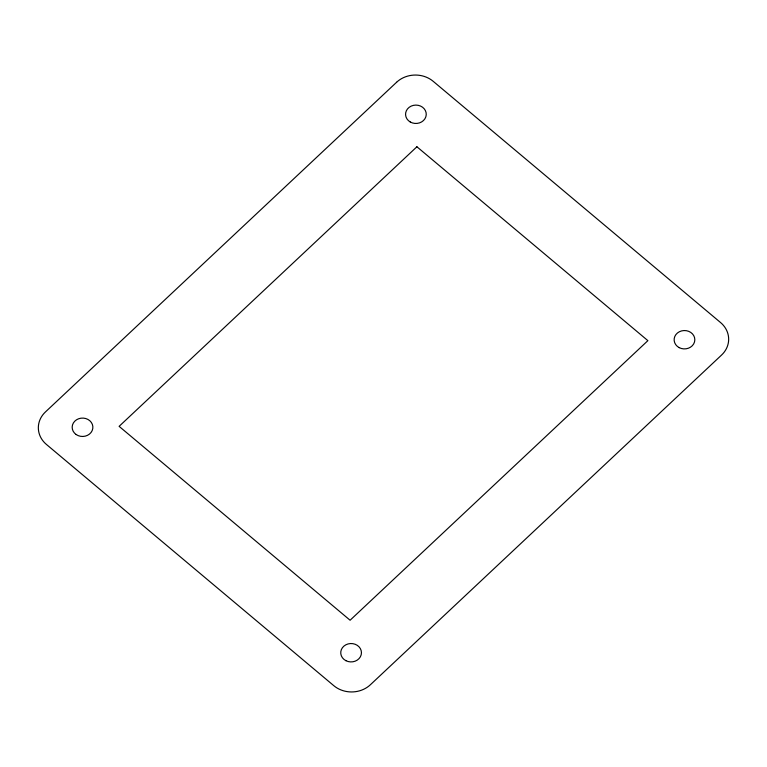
<?xml version="1.0" encoding="UTF-8"?>
<svg xmlns="http://www.w3.org/2000/svg" width="767" height="767" viewBox="0 0 767 767"><rect width="100%" height="100%" fill="white"/><g stroke="black" fill="none" stroke-linecap="round" stroke-linejoin="round"><path stroke-width="1.15" d="M396.606 82.251L45.426 411.956A25.886 22.981 -0.3 0 0 46.432 444.448L333.798 685.679A25.886 22.981 -0.3 0 0 370.394 684.749L721.574 355.044A25.886 22.981 -0.3 0 0 720.568 322.552L433.202 81.321A25.886 22.981 -0.3 0 0 396.606 82.251M416.903 146.765L119.115 426.347L350.097 620.235L647.885 340.653L416.903 146.765M410.268 121.991A10.354 9.194 -0.3 0 0 426.241 114.743A10.354 9.194 -0.3 0 0 411.208 106.095A10.354 9.194 -0.3 0 0 410.268 121.991M76.144 434.525A10.354 9.194 -0.3 0 0 92.778 428.542A10.354 9.194 -0.3 0 0 78.646 418.753A10.354 9.194 -0.3 0 0 76.144 434.525M679.188 347.633A10.354 9.194 -0.3 0 0 694.825 339.829A10.354 9.194 -0.3 0 0 679.409 331.718A10.354 9.194 -0.3 0 0 679.188 347.633M345.936 660.703A10.354 9.194 -0.3 0 0 361.449 652.688A10.354 9.194 -0.3 0 0 345.898 644.779A10.354 9.194 -0.3 0 0 345.936 660.703"/></g></svg>
